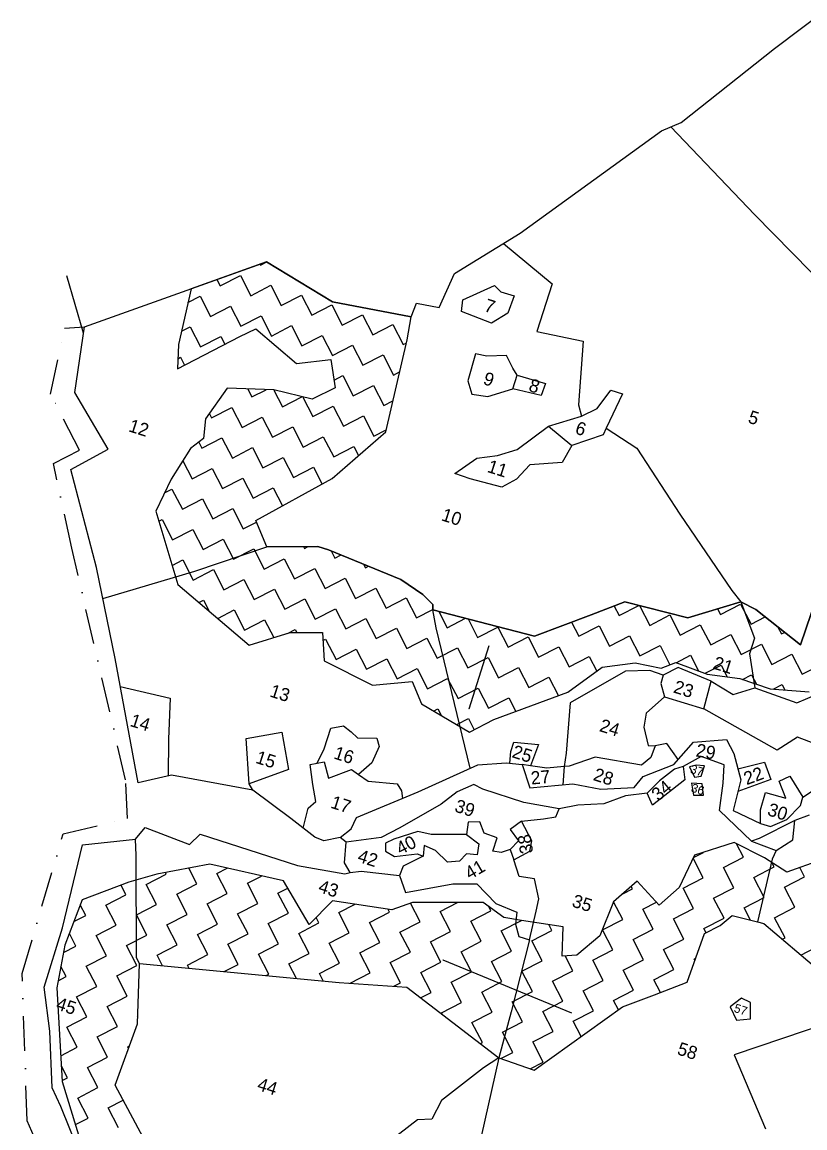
# Model space of a CAD drawing. Header units: metres. Extents: x 325249 to 329200, y 1813160 to 1816809.
# Drawn here: x 325399 to 326518, y 1814425 to 1816007 of the extents above; entities that cross this region are included whole.
import ezdxf
from ezdxf.enums import TextEntityAlignment as Align

# ---------------------------------------------------------------- set-up
doc = ezdxf.new("R2010")
doc.units = ezdxf.units.M
doc.linetypes.add('DASHDOT', pattern=[1, 0.5, -0.25, 0, -0.25])
doc.linetypes.add('DIVIDE', pattern=[31.75, 12.7, -6.35, 0, -6.35, 0, -6.35])
for name, color, linetype in [('OFF', 1, 'Continuous'), ('POLY_HATCH', 12, 'Continuous'), ('POLY_PARCEL', 6, 'Continuous'), ('POLY_WATER', 4, 'Continuous'), ('SYM_ARROW', 1, 'Continuous'), ('TEXT_PARCEL', 7, 'Continuous'), ('V_BOUND_LINE', 7, 'Continuous'), ('V_BOUND_STREAM_LINE', 7, 'DASHDOT'), ('V_DIVIDE_LINE', 7, 'DIVIDE')]:
    doc.layers.add(name, color=color, linetype=linetype)
doc.styles.add('TEXT_MAP', font='', dxfattribs={"height": 0.5})
doc.styles.get('TEXT_MAP').set_extended_font_data('Kruti Dev 050')

msp = doc.modelspace()

# ---------------------------------------------------------------- linework, layer by layer
at = {"layer": 'OFF'}
msp.add_line((325861.9, 1814834.1), (325853.6, 1814840.9), dxfattribs=at)
at = {"layer": 'POLY_HATCH'}
for p, q in [((325747.9, 1815664.2), (325640.1, 1815625.6)), ((325842.6, 1815606.7), (325747.9, 1815664.2)), ((325640.1, 1815625.6), (325622.2, 1815545.7)), ((325955.1, 1815585.3), (325842.6, 1815606.7)), ((325949, 1815552.4), (325955.1, 1815585.3)), ((325709.8, 1815557.4), (325732.7, 1815568.4)), ((325732.7, 1815568.4), (325790.9, 1815518.6)), ((325620.7, 1815510.8), (325709.8, 1815557.4)), ((325622.2, 1815545.7), (325620.7, 1815510.8)), ((325918.5, 1815420.9), (325949, 1815552.4)), ((325790.9, 1815518.6), (325840, 1815524.3)), ((325840, 1815524.3), (325846.3, 1815483.6)), ((325691.9, 1815483.1), (325660.7, 1815439.4)), ((325758.3, 1815480.7), (325691.9, 1815483.1)), ((325846.3, 1815483.6), (325813.2, 1815467.4)), ((325813.2, 1815467.4), (325758.3, 1815480.7)), ((325660.7, 1815439.4), (325658.1, 1815411.2)), ((325842, 1815353.9), (325918.5, 1815420.9)), ((325658.1, 1815411.2), (325639.5, 1815396.8)), ((325639.5, 1815396.8), (325611.5, 1815353.1)), ((325611.5, 1815353.1), (325589.9, 1815307.6)), ((325733, 1815293.9), (325842, 1815353.9)), ((325589.9, 1815307.6), (325621.1, 1815202.4)), ((325748.4, 1815256.3), (325733, 1815293.9)), ((325821.5, 1815257.1), (325748.4, 1815256.3)), ((325836.8, 1815252.2), (325821.5, 1815257.1)), ((325940.3, 1815209.5), (325836.8, 1815252.2)), ((325621.1, 1815202.4), (325723.5, 1815115.9)), ((325971.4, 1815188), (325940.3, 1815209.5)), ((326541.7, 1815204.4), (326511.6, 1815116.1)), ((325985.9, 1815173.8), (325971.4, 1815188)), ((325985.9, 1815166.2), (325985.9, 1815173.8)), ((326131.2, 1815128.7), (325985.9, 1815166.2)), ((326260.6, 1815177.6), (326212.5, 1815159.1)), ((326350.4, 1815154.8), (326260.6, 1815177.6)), ((326426.3, 1815177.9), (326350.4, 1815154.8)), ((326447.7, 1815166.9), (326426.3, 1815177.9)), ((326511.6, 1815116.1), (326447.7, 1815166.9)), ((326212.5, 1815159.1), (326131.2, 1815128.7)), ((325723.5, 1815115.9), (325781.9, 1815133.7)), ((325781.9, 1815133.7), (325828.2, 1815133.9)), ((325828.2, 1815133.9), (325830.3, 1815093.5)), ((325830.3, 1815093.5), (325899.6, 1815058.4)), ((326228.2, 1815084.1), (326275.4, 1815090.5)), ((326275.4, 1815090.5), (326312.3, 1815082.7)), ((326312.3, 1815082.7), (326333.3, 1815091)), ((326333.3, 1815091), (326378.4, 1815074.4)), ((326179.1, 1815048.3), (326228.2, 1815084.1)), ((326378.4, 1815074.4), (326424.8, 1815068.1)), ((325899.6, 1815058.4), (325956.2, 1815063.9)), ((325956.2, 1815063.9), (325969.6, 1815031.7)), ((326424.8, 1815068.1), (326468.4, 1815053.1)), ((326073.1, 1815009.3), (326179.1, 1815048.3)), ((326468.4, 1815053.1), (326524.1, 1815049.2)), ((325969.6, 1815031.7), (326038.3, 1814991.4)), ((326038.3, 1814991.4), (326073.1, 1815009.3)), ((326416.8, 1814833.6), (326360.3, 1814815.3)), ((326460.3, 1814811.5), (326416.8, 1814833.6)), ((325666.8, 1814802.3), (325591.4, 1814788)), ((325772.5, 1814778.5), (325666.8, 1814802.3)), ((326360.3, 1814815.3), (326338, 1814769.1)), ((326492.2, 1814791.2), (326460.3, 1814811.5)), ((326540.2, 1814808.2), (326492.2, 1814791.2)), ((325591.4, 1814788), (325551.3, 1814776.6)), ((325551.3, 1814776.6), (325484.6, 1814751.5)), ((325809.2, 1814716.2), (325772.5, 1814778.5)), ((326278.2, 1814778.2), (326244.5, 1814748.6)), ((326309.7, 1814743.8), (326278.2, 1814778.2)), ((326338, 1814769.1), (326309.7, 1814743.8)), ((325484.6, 1814751.5), (325459.7, 1814686.7)), ((325842.3, 1814750.1), (325809.2, 1814716.2)), ((325927.1, 1814737), (325842.3, 1814750.1)), ((325956.8, 1814747.7), (325927.1, 1814737)), ((326058, 1814747.7), (325956.8, 1814747.7)), ((326087.5, 1814726.1), (326058, 1814747.7)), ((326244.5, 1814748.6), (326224.9, 1814700.2)), ((326112.5, 1814722.1), (326087.5, 1814726.1)), ((326396.8, 1814714.9), (326414.1, 1814728.9)), ((326414.1, 1814728.9), (326450, 1814720.1)), ((326172.4, 1814713), (326112.5, 1814722.1)), ((326171, 1814671), (326172.4, 1814713)), ((326374.4, 1814703.3), (326396.8, 1814714.9)), ((326450, 1814720.1), (326459.1, 1814717.9)), ((326459.1, 1814717.9), (326562.7, 1814629.4)), ((326224.9, 1814700.2), (326191.7, 1814672.5)), ((326349.6, 1814633.9), (326374.4, 1814703.3)), ((325459.7, 1814686.7), (325448.3, 1814625.6)), ((325563.8, 1814574.2), (325566.5, 1814660.3)), ((325566.5, 1814660.3), (325851.9, 1814633.3)), ((326191.7, 1814672.5), (326171, 1814671)), ((325851.9, 1814633.3), (325948.5, 1814626.6)), ((326302.9, 1814615.7), (326349.6, 1814633.9)), ((325448.3, 1814625.6), (325456, 1814491.8)), ((325948.5, 1814626.6), (326080.2, 1814525.4)), ((326257, 1814598.3), (326302.9, 1814615.7)), ((326131, 1814507.7), (326257, 1814598.3)), ((325531.8, 1814486.5), (325563.8, 1814574.2)), ((326080.2, 1814525.4), (326131, 1814507.7)), ((325456, 1814491.8), (325482.6, 1814404.4)), ((325571.6, 1814411.6), (325531.8, 1814486.5))]:
    msp.add_line(p, q, dxfattribs=at)
at = {"layer": 'POLY_HATCH', "linetype": 'Continuous'}
for p, q in [((325738.6, 1815660.9), (325739.5, 1815659.2)), ((325739.5, 1815659.2), (325748.6, 1815663.8)), ((325681.9, 1815629.5), (325710.7, 1815644.3)), ((325710.7, 1815644.3), (325725.5, 1815615.5)), ((325677.1, 1815638.8), (325681.9, 1815629.5)), ((325725.5, 1815615.5), (325754.3, 1815630.4)), ((325754.3, 1815630.4), (325769.1, 1815601.6)), ((325635.7, 1815605.8), (325653.1, 1815614.7)), ((325653.1, 1815614.7), (325667.9, 1815585.9)), ((325769.1, 1815601.6), (325797.9, 1815616.4)), ((325797.9, 1815616.4), (325812.8, 1815587.6)), ((325667.9, 1815585.9), (325696.7, 1815600.7)), ((325696.7, 1815600.7), (325711.5, 1815571.9)), ((325812.8, 1815587.6), (325841.6, 1815602.4)), ((325841.6, 1815602.4), (325856.4, 1815573.6)), ((325711.5, 1815571.9), (325740.3, 1815586.7)), ((325740.3, 1815586.7), (325755.2, 1815557.9)), ((325856.4, 1815573.6), (325885.2, 1815588.4)), ((325885.2, 1815588.4), (325900, 1815559.6)), ((325626.5, 1815564.6), (325639.1, 1815571.1)), ((325639.1, 1815571.1), (325653.9, 1815542.3)), ((325755.2, 1815557.9), (325784, 1815572.8)), ((325784, 1815572.8), (325798.8, 1815544)), ((325900, 1815559.6), (325928.8, 1815574.5)), ((325928.8, 1815574.5), (325943.6, 1815545.6)), ((325653.9, 1815542.3), (325682.7, 1815557.1)), ((325682.7, 1815557.1), (325688.3, 1815546.2)), ((325798.8, 1815544), (325827.6, 1815558.8)), ((325827.6, 1815558.8), (325842.4, 1815530)), ((325943.6, 1815545.6), (325947.9, 1815547.9)), ((325842.4, 1815530), (325871.2, 1815544.8)), ((325871.2, 1815544.8), (325886, 1815516)), ((325886, 1815516), (325914.8, 1815530.8)), ((325914.8, 1815530.8), (325929.7, 1815502)), ((325621.3, 1815525.5), (325625.1, 1815527.5)), ((325625.1, 1815527.5), (325630.9, 1815516.2)), ((325844.6, 1815494.7), (325857.2, 1815501.2)), ((325857.2, 1815501.2), (325872.1, 1815472.4)), ((325929.7, 1815502), (325938.3, 1815506.5)), ((325872.1, 1815472.4), (325900.9, 1815487.2)), ((325900.9, 1815487.2), (325915.7, 1815458.4)), ((325721.4, 1815482), (325727.2, 1815470.7)), ((325727.2, 1815470.7), (325747.4, 1815481.1)), ((325758.5, 1815480.6), (325770.8, 1815456.7)), ((325770.8, 1815456.7), (325798.5, 1815470.9)), ((325800.1, 1815470.5), (325814.5, 1815442.7)), ((325669.6, 1815441), (325698.4, 1815455.9)), ((325698.4, 1815455.9), (325713.2, 1815427.1)), ((325814.5, 1815442.7), (325843.3, 1815457.6)), ((325843.3, 1815457.6), (325858.1, 1815428.8)), ((325915.7, 1815458.4), (325928.7, 1815465.1)), ((325666.3, 1815447.4), (325669.6, 1815441)), ((325713.2, 1815427.1), (325742, 1815441.9)), ((325742, 1815441.9), (325756.8, 1815413.1)), ((325858.1, 1815428.8), (325886.9, 1815443.6)), ((325886.9, 1815443.6), (325901.7, 1815414.8)), ((325756.8, 1815413.1), (325785.6, 1815427.9)), ((325785.6, 1815427.9), (325800.5, 1815399.1)), ((325901.7, 1815414.8), (325919.1, 1815423.7)), ((325651.2, 1815405.9), (325655.6, 1815397.4)), ((325655.6, 1815397.4), (325684.4, 1815412.2)), ((325684.4, 1815412.2), (325699.2, 1815383.4)), ((325800.5, 1815399.1), (325829.3, 1815413.9)), ((325829.3, 1815413.9), (325844.1, 1815385.1)), ((325699.2, 1815383.4), (325728, 1815398.3)), ((325728, 1815398.3), (325742.9, 1815369.5)), ((325844.1, 1815385.1), (325872.9, 1815399.9)), ((325872.9, 1815399.9), (325879.6, 1815386.9)), ((325628.4, 1815379.5), (325641.6, 1815353.8)), ((325742.9, 1815369.5), (325771.7, 1815384.3)), ((325771.7, 1815384.3), (325786.5, 1815355.5)), ((325641.6, 1815353.8), (325670.4, 1815368.6)), ((325670.4, 1815368.6), (325685.3, 1815339.8)), ((325786.5, 1815355.5), (325815.3, 1815370.3)), ((325815.3, 1815370.3), (325827.8, 1815346.1)), ((325685.3, 1815339.8), (325714.1, 1815354.6)), ((325714.1, 1815354.6), (325728.9, 1815325.8)), ((325728.9, 1815325.8), (325757.7, 1815340.7)), ((325757.7, 1815340.7), (325771, 1815314.8)), ((325602.2, 1815333.5), (325612.8, 1815339)), ((325612.8, 1815339), (325627.7, 1815310.2)), ((325627.7, 1815310.2), (325656.5, 1815325)), ((325656.5, 1815325), (325671.3, 1815296.2)), ((325671.3, 1815296.2), (325700.1, 1815311)), ((325700.1, 1815311), (325714.9, 1815282.2)), ((325594.3, 1815293), (325598.9, 1815295.3)), ((325598.9, 1815295.3), (325613.7, 1815266.5)), ((325613.7, 1815266.5), (325642.5, 1815281.4)), ((325642.5, 1815281.4), (325657.3, 1815252.6)), ((325714.9, 1815282.2), (325733.8, 1815291.9)), ((325657.3, 1815252.6), (325686.1, 1815267.4)), ((325686.1, 1815267.4), (325700.9, 1815238.6)), ((325700.9, 1815238.6), (325729.7, 1815253.4)), ((325729.7, 1815253.4), (325744.6, 1815224.6)), ((325800.8, 1815256.9), (325802.2, 1815254.2)), ((325802.2, 1815254.2), (325807.4, 1815256.9)), ((325840.4, 1815250.7), (325845.8, 1815240.3)), ((325613, 1815229.8), (325628.5, 1815237.7)), ((325628.5, 1815237.7), (325643.3, 1815208.9)), ((325744.6, 1815224.6), (325773.4, 1815239.4)), ((325773.4, 1815239.4), (325788.2, 1815210.6)), ((325845.8, 1815240.3), (325854.6, 1815244.8)), ((325886.7, 1815231.6), (325889.4, 1815226.3)), ((325643.3, 1815208.9), (325672.1, 1815223.8)), ((325672.1, 1815223.8), (325686.9, 1815195)), ((325788.2, 1815210.6), (325817, 1815225.4)), ((325817, 1815225.4), (325831.8, 1815196.6)), ((325889.4, 1815226.3), (325894, 1815228.6)), ((325686.9, 1815195), (325715.7, 1815209.8)), ((325715.7, 1815209.8), (325730.6, 1815181)), ((325831.8, 1815196.6), (325860.6, 1815211.5)), ((325860.6, 1815211.5), (325875.4, 1815182.7)), ((325875.4, 1815182.7), (325904.2, 1815197.5)), ((325904.2, 1815197.5), (325919.1, 1815168.7)), ((325932.9, 1815212.6), (325933, 1815212.3)), ((325933, 1815212.3), (325933.3, 1815212.4)), ((325730.6, 1815181), (325759.4, 1815195.8)), ((325759.4, 1815195.8), (325774.2, 1815167)), ((325774.2, 1815167), (325803, 1815181.8)), ((325803, 1815181.8), (325817.8, 1815153)), ((325919.1, 1815168.7), (325947.9, 1815183.5)), ((325947.9, 1815183.5), (325962.7, 1815154.7)), ((325651.5, 1815176.7), (325658.1, 1815180.1)), ((325658.1, 1815180.1), (325666.3, 1815164.2)), ((325678.3, 1815154.1), (325701.8, 1815166.2)), ((325701.8, 1815166.2), (325716.6, 1815137.4)), ((325817.8, 1815153), (325846.6, 1815167.8)), ((325846.6, 1815167.8), (325861.4, 1815139)), ((325962.7, 1815154.7), (325985.9, 1815166.6)), ((326245.4, 1815171.7), (326252.4, 1815158.1)), ((326252.4, 1815158.1), (326280.5, 1815172.5)), ((326281.5, 1815172.3), (326296, 1815144.1)), ((326393.1, 1815167.8), (326397.3, 1815159.8)), ((326397.3, 1815159.8), (326426.1, 1815174.6)), ((326426.1, 1815174.6), (326440.9, 1815145.8)), ((325716.6, 1815137.4), (325745.4, 1815152.2)), ((325745.4, 1815152.2), (325758.6, 1815126.6)), ((325861.4, 1815139), (325890.3, 1815153.9)), ((325890.3, 1815153.9), (325905.1, 1815125.1)), ((325994.3, 1815164), (326006.3, 1815140.7)), ((326006.3, 1815140.7), (326032.5, 1815154.2)), ((326036.3, 1815153.2), (326049.9, 1815126.7)), ((326296, 1815144.1), (326324.8, 1815158.9)), ((326324.8, 1815158.9), (326339.6, 1815130.1)), ((326440.9, 1815145.8), (326461.1, 1815156.2)), ((325778.1, 1815132.6), (325789, 1815138.2)), ((325789, 1815138.2), (325791.3, 1815133.8)), ((325905.1, 1815125.1), (325933.9, 1815139.9)), ((325933.9, 1815139.9), (325948.7, 1815111.1)), ((326049.9, 1815126.7), (326078.7, 1815141.6)), ((326078.7, 1815141.6), (326093.6, 1815112.8)), ((326184.4, 1815148.6), (326194.8, 1815128.4)), ((326194.8, 1815128.4), (326223.6, 1815143.3)), ((326223.6, 1815143.3), (326238.4, 1815114.5)), ((326339.6, 1815130.1), (326368.4, 1815144.9)), ((326368.4, 1815144.9), (326383.3, 1815116.1)), ((326479.4, 1815141.7), (326484.5, 1815131.8)), ((325828.8, 1815122.2), (325832.6, 1815124.2)), ((325832.6, 1815124.2), (325847.5, 1815095.4)), ((325948.7, 1815111.1), (325977.5, 1815125.9)), ((325977.5, 1815125.9), (325992.3, 1815097.1)), ((326093.6, 1815112.8), (326122.4, 1815127.6)), ((326122.4, 1815127.6), (326137.2, 1815098.8)), ((326238.4, 1815114.5), (326267.2, 1815129.3)), ((326267.2, 1815129.3), (326282, 1815100.5)), ((326383.3, 1815116.1), (326412.1, 1815131)), ((326412.1, 1815131), (326426.9, 1815102.2)), ((326484.5, 1815131.8), (326489, 1815134.1)), ((325847.5, 1815095.4), (325876.3, 1815110.2)), ((325876.3, 1815110.2), (325891.1, 1815081.4)), ((325992.3, 1815097.1), (326021.1, 1815111.9)), ((326021.1, 1815111.9), (326036, 1815083.1)), ((326137.2, 1815098.8), (326166, 1815113.6)), ((326166, 1815113.6), (326180.8, 1815084.8)), ((326282, 1815100.5), (326310.8, 1815115.3)), ((326310.8, 1815115.3), (326325, 1815087.7)), ((326426.9, 1815102.2), (326455.7, 1815117)), ((326455.7, 1815117), (326470.5, 1815088.2)), ((326470.5, 1815088.2), (326499.3, 1815103)), ((326499.3, 1815103), (326514.1, 1815074.2)), ((325891.1, 1815081.4), (325919.9, 1815096.3)), ((325919.9, 1815096.3), (325934.7, 1815067.5)), ((326036, 1815083.1), (326064.8, 1815097.9)), ((326064.8, 1815097.9), (326079.6, 1815069.1)), ((326180.8, 1815084.8), (326209.6, 1815099.6)), ((326209.6, 1815099.6), (326220.5, 1815078.5)), ((326333.9, 1815090.7), (326354.5, 1815101.3)), ((326354.5, 1815101.3), (326366, 1815079)), ((326375.2, 1815075.6), (326398.1, 1815087.3)), ((326398.1, 1815087.3), (326406.7, 1815070.5)), ((326514.1, 1815074.2), (326543, 1815089)), ((325934.7, 1815067.5), (325963.5, 1815082.3)), ((325963.5, 1815082.3), (325978.3, 1815053.5)), ((326079.6, 1815069.1), (326108.4, 1815084)), ((326108.4, 1815084), (326123.2, 1815055.2)), ((326428.8, 1815066.7), (326441.7, 1815073.4)), ((326441.7, 1815073.4), (326448.7, 1815059.9)), ((325978.3, 1815053.5), (326007.1, 1815068.3)), ((326007.1, 1815068.3), (326022, 1815039.5)), ((326123.2, 1815055.2), (326152, 1815070)), ((326152, 1815070), (326165.7, 1815043.4)), ((326472.5, 1815052.8), (326485.3, 1815059.4)), ((326485.3, 1815059.4), (326489.3, 1815051.6)), ((326022, 1815039.5), (326050.8, 1815054.3)), ((326050.8, 1815054.3), (326065.6, 1815025.5)), ((326065.6, 1815025.5), (326094.4, 1815040.3)), ((326094.4, 1815040.3), (326104.5, 1815020.8)), ((325987, 1815021.5), (325993.2, 1815024.7)), ((325993.2, 1815024.7), (325998.2, 1815014.9)), ((326020.1, 1815002.1), (326036.8, 1815010.7)), ((326036.8, 1815010.7), (326045, 1814994.8)), ((326358.8, 1814812.1), (326372.9, 1814819.3)), ((326430.3, 1814812.4), (326420.3, 1814831.8)), ((326372.7, 1814782.8), (326358.2, 1814810.9)), ((326401.5, 1814797.6), (326430.3, 1814812.4)), ((326473.9, 1814798.5), (326470.5, 1814805)), ((325576, 1814773.5), (325604.8, 1814788.3)), ((325604.8, 1814788.3), (325603.7, 1814790.4)), ((325648.4, 1814774.4), (325636.9, 1814796.6)), ((325677.2, 1814789.2), (325691.7, 1814796.7)), ((325692, 1814760.4), (325677.2, 1814789.2)), ((326416.3, 1814768.8), (326401.5, 1814797.6)), ((326445.1, 1814783.6), (326473.9, 1814798.5)), ((326517.5, 1814784.5), (326510.7, 1814797.7)), ((325547.1, 1814758.7), (325540.1, 1814772.4)), ((325590.8, 1814744.7), (325576, 1814773.5)), ((325619.6, 1814759.5), (325648.4, 1814774.4)), ((325720.8, 1814775.2), (325741, 1814785.6)), ((325735.6, 1814746.4), (325720.8, 1814775.2)), ((326271.4, 1814767.1), (326269.6, 1814770.6)), ((326343.9, 1814768), (326372.7, 1814782.8)), ((326459.9, 1814754.8), (326445.1, 1814783.6)), ((326488.7, 1814769.7), (326517.5, 1814784.5)), ((325518.3, 1814743.9), (325547.1, 1814758.7)), ((325634.4, 1814730.7), (325619.6, 1814759.5)), ((325663.2, 1814745.6), (325692, 1814760.4)), ((325764.4, 1814761.2), (325778.4, 1814768.4)), ((325779.3, 1814732.4), (325764.4, 1814761.2)), ((326257.4, 1814759.9), (326271.4, 1814767.1)), ((326358.7, 1814739.2), (326343.9, 1814768)), ((326387.5, 1814754), (326416.3, 1814768.8)), ((326431.1, 1814740), (326459.9, 1814754.8)), ((326503.5, 1814740.9), (326488.7, 1814769.7)), ((325489.5, 1814729.1), (325481.8, 1814744.2)), ((325533.2, 1814715.1), (325518.3, 1814743.9)), ((325562, 1814729.9), (325590.8, 1814744.7)), ((325678, 1814716.8), (325663.2, 1814745.6)), ((325706.8, 1814731.6), (325735.6, 1814746.4)), ((325851.7, 1814733.3), (325874.7, 1814745.1)), ((325967.7, 1814720.1), (325954.1, 1814746.7)), ((325996.5, 1814735), (326021.3, 1814747.7)), ((326069, 1814735.8), (326065.8, 1814742)), ((326257.5, 1814723.5), (326244.5, 1814748.6)), ((326286.3, 1814738.3), (326305.6, 1814748.3)), ((326329.9, 1814724.3), (326358.7, 1814739.2)), ((326402.3, 1814725.2), (326387.5, 1814754)), ((326440.1, 1814722.5), (326431.1, 1814740)), ((326474.7, 1814726), (326503.5, 1814740.9)), ((325472.6, 1814720.4), (325489.5, 1814729.1)), ((325576.8, 1814701.1), (325562, 1814729.9)), ((325605.6, 1814715.9), (325634.4, 1814730.7)), ((325721.7, 1814702.8), (325706.8, 1814731.6)), ((325750.5, 1814717.6), (325779.3, 1814732.4)), ((325822.9, 1814718.4), (325818.9, 1814726.2)), ((325866.5, 1814704.5), (325851.7, 1814733.3)), ((325895.3, 1814719.3), (325924.1, 1814734.1)), ((325924.1, 1814734.1), (325922.2, 1814737.8)), ((326011.4, 1814706.2), (325996.5, 1814735)), ((326040.2, 1814721), (326069, 1814735.8)), ((326228.7, 1814708.7), (326257.5, 1814723.5)), ((326301.1, 1814709.5), (326286.3, 1814738.3)), ((326344.7, 1814695.5), (326329.9, 1814724.3)), ((326373.5, 1814710.4), (326402.3, 1814725.2)), ((326489.6, 1814697.2), (326474.7, 1814726)), ((325504.4, 1814700.3), (325533.2, 1814715.1)), ((325620.4, 1814687.1), (325605.6, 1814715.9)), ((325649.2, 1814701.9), (325678, 1814716.8)), ((325765.3, 1814688.8), (325750.5, 1814717.6)), ((325794.1, 1814703.6), (325822.9, 1814718.4)), ((325910.1, 1814690.5), (325895.3, 1814719.3)), ((325938.9, 1814705.3), (325967.7, 1814720.1)), ((326055, 1814692.2), (326040.2, 1814721)), ((326083.8, 1814707), (326112.6, 1814721.8)), ((326112.6, 1814721.8), (326112.4, 1814722.1)), ((326127.4, 1814693), (326156.2, 1814707.8)), ((326156.2, 1814707.8), (326152, 1814716.1)), ((326243.5, 1814679.9), (326228.7, 1814708.7)), ((326272.3, 1814694.7), (326301.1, 1814709.5)), ((326376.6, 1814704.4), (326373.5, 1814710.4)), ((325475.6, 1814685.4), (325466.2, 1814703.6)), ((325519.2, 1814671.4), (325504.4, 1814700.3)), ((325548, 1814686.3), (325576.8, 1814701.1)), ((325664, 1814673.1), (325649.2, 1814701.9)), ((325692.8, 1814688), (325721.7, 1814702.8)), ((325808.9, 1814674.8), (325794.1, 1814703.6)), ((325837.7, 1814689.6), (325866.5, 1814704.5)), ((325953.8, 1814676.5), (325938.9, 1814705.3)), ((325982.6, 1814691.3), (326011.4, 1814706.2)), ((326026.2, 1814677.3), (326055, 1814692.2)), ((326098.6, 1814678.2), (326083.8, 1814707)), ((326142.2, 1814664.2), (326127.4, 1814693)), ((326287.1, 1814665.9), (326272.3, 1814694.7)), ((326315.9, 1814680.7), (326344.7, 1814695.5)), ((326485.6, 1814695.2), (326489.6, 1814697.2)), ((325457.8, 1814676.3), (325475.6, 1814685.4)), ((325562.8, 1814657.5), (325548, 1814686.3)), ((325591.6, 1814672.3), (325620.4, 1814687.1)), ((325707.7, 1814659.2), (325692.8, 1814688)), ((325736.5, 1814674), (325765.3, 1814688.8)), ((325852.5, 1814660.8), (325837.7, 1814689.6)), ((325881.3, 1814675.7), (325910.1, 1814690.5)), ((325896.2, 1814646.9), (325881.3, 1814675.7)), ((325925, 1814661.7), (325953.8, 1814676.5)), ((325997.4, 1814662.5), (325982.6, 1814691.3)), ((326041, 1814648.5), (326026.2, 1814677.3)), ((326069.8, 1814663.4), (326098.6, 1814678.2)), ((326171, 1814679), (326171.3, 1814679.2)), ((326171.3, 1814678.6), (326171, 1814679)), ((326214.7, 1814665.1), (326243.5, 1814679.9)), ((326330.7, 1814651.9), (326315.9, 1814680.7)), ((326512.2, 1814672.5), (326533.2, 1814683.3)), ((325490.4, 1814656.6), (325519.2, 1814671.4)), ((325599.4, 1814657.1), (325591.6, 1814672.3)), ((325635.2, 1814658.3), (325664, 1814673.1)), ((325751.3, 1814645.2), (325736.5, 1814674)), ((325780.1, 1814660), (325808.9, 1814674.8)), ((325790.9, 1814639.1), (325780.1, 1814660)), ((325823.7, 1814646), (325852.5, 1814660.8)), ((325939.8, 1814632.9), (325925, 1814661.7)), ((325968.6, 1814647.7), (325997.4, 1814662.5)), ((326084.6, 1814634.6), (326069.8, 1814663.4)), ((326113.4, 1814649.4), (326142.2, 1814664.2)), ((326185.9, 1814650.2), (326175, 1814671.3)), ((326229.5, 1814636.3), (326214.7, 1814665.1)), ((326258.3, 1814651.1), (326287.1, 1814665.9)), ((326359.5, 1814666.7), (326361.7, 1814667.9)), ((326360.6, 1814664.7), (326359.5, 1814666.7)), ((325461.6, 1814641.8), (325454.1, 1814656.4)), ((325505.2, 1814627.8), (325490.4, 1814656.6)), ((325534, 1814642.6), (325562.8, 1814657.5)), ((325637.7, 1814653.5), (325635.2, 1814658.3)), ((325687.6, 1814648.8), (325707.7, 1814659.2)), ((325747.4, 1814643.2), (325751.3, 1814645.2)), ((325829.2, 1814635.5), (325823.7, 1814646)), ((325867.7, 1814632.2), (325896.2, 1814646.9)), ((325983.4, 1814618.9), (325968.6, 1814647.7)), ((326012.2, 1814633.7), (326041, 1814648.5)), ((326128.3, 1814620.6), (326113.4, 1814649.4)), ((326157.1, 1814635.4), (326185.9, 1814650.2)), ((326273.1, 1814622.3), (326258.3, 1814651.1)), ((326301.9, 1814637.1), (326330.7, 1814651.9)), ((325450.2, 1814635.9), (325461.6, 1814641.8)), ((325548.8, 1814613.8), (325534, 1814642.6)), ((325930.1, 1814627.9), (325939.8, 1814632.9)), ((326027, 1814604.9), (326012.2, 1814633.7)), ((326055.8, 1814619.7), (326084.6, 1814634.6)), ((326171.9, 1814606.6), (326157.1, 1814635.4)), ((326200.7, 1814621.4), (326229.5, 1814636.3)), ((326311.3, 1814618.9), (326301.9, 1814637.1)), ((325476.4, 1814613), (325505.2, 1814627.8)), ((325491.2, 1814584.2), (325476.4, 1814613)), ((325520, 1814599), (325548.8, 1814613.8)), ((325968.5, 1814611.2), (325983.4, 1814618.9)), ((326070.7, 1814590.9), (326055.8, 1814619.7)), ((326099.5, 1814605.8), (326128.3, 1814620.6)), ((326215.5, 1814592.6), (326200.7, 1814621.4)), ((326244.3, 1814607.5), (326273.1, 1814622.3)), ((325534.9, 1814570.2), (325520, 1814599)), ((325998.2, 1814590.1), (326027, 1814604.9)), ((326114.3, 1814577), (326099.5, 1814605.8)), ((326143.1, 1814591.8), (326171.9, 1814606.6)), ((326251.2, 1814594.1), (326244.3, 1814607.5)), ((325462.4, 1814569.4), (325491.2, 1814584.2)), ((325563.7, 1814585), (325564.2, 1814585.3)), ((325564.1, 1814584.1), (325563.7, 1814585)), ((325999.7, 1814587.3), (325998.2, 1814590.1)), ((326041.9, 1814576.1), (326070.7, 1814590.9)), ((326157.9, 1814563), (326143.1, 1814591.8)), ((326186.7, 1814577.8), (326215.5, 1814592.6)), ((325477.3, 1814540.6), (325462.4, 1814569.4)), ((325506.1, 1814555.4), (325534.9, 1814570.2)), ((326056.7, 1814547.3), (326041.9, 1814576.1)), ((326085.5, 1814562.1), (326114.3, 1814577)), ((326198, 1814555.9), (326186.7, 1814577.8)), ((325520.9, 1814526.6), (325506.1, 1814555.4)), ((326100.3, 1814533.3), (326085.5, 1814562.1)), ((326129.1, 1814548.2), (326157.9, 1814563)), ((325453.9, 1814528.5), (325477.3, 1814540.6)), ((325549.7, 1814541.4), (325552.3, 1814542.8)), ((325550.9, 1814539), (325549.7, 1814541.4)), ((326053.7, 1814545.8), (326056.7, 1814547.3)), ((326083, 1814524.4), (326100.3, 1814533.3)), ((326143.9, 1814519.4), (326129.1, 1814548.2)), ((325492.1, 1814511.8), (325520.9, 1814526.6)), ((326125.2, 1814509.7), (326143.9, 1814519.4)), ((325463.3, 1814496.9), (325454.7, 1814513.6)), ((325506.9, 1814483), (325492.1, 1814511.8)), ((325455.9, 1814493.1), (325463.3, 1814496.9)), ((325535.7, 1814497.8), (325536, 1814497.9)), ((325535.8, 1814497.5), (325535.7, 1814497.8)), ((325478.1, 1814468.1), (325506.9, 1814483)), ((325492.9, 1814439.3), (325478.1, 1814468.1)), ((325521.7, 1814454.2), (325543.2, 1814465.2)), ((325536.5, 1814425.4), (325521.7, 1814454.2)), ((325474.8, 1814430), (325492.9, 1814439.3))]:
    msp.add_line(p, q, dxfattribs=at)
at = {"layer": 'POLY_PARCEL'}
for p, q in [((326326.3, 1815857), (326446.1, 1815731.6)), ((326446.1, 1815731.6), (326569.6, 1815605.5)), ((326086.9, 1815690.4), (326156.5, 1815632.3)), ((326028.9, 1815609.8), (326074.2, 1815630)), ((326074.2, 1815630), (326083.1, 1815620.9)), ((326156.5, 1815632.3), (326134.8, 1815564.2)), ((326026.8, 1815593.1), (326028.9, 1815609.8)), ((326083.1, 1815620.9), (326102, 1815615.6)), ((326102, 1815615.6), (326093.2, 1815590.8)), ((326069.6, 1815576.2), (326026.8, 1815593.1)), ((325949, 1815552.4), (325955.1, 1815585.3)), ((326093.2, 1815590.8), (326069.6, 1815576.2)), ((326134.8, 1815564.2), (326200.9, 1815550.6)), ((325918.5, 1815420.9), (325949, 1815552.4)), ((326200.9, 1815550.6), (326194.3, 1815459.7)), ((326046.8, 1815532.2), (326036, 1815493.8)), ((326063.2, 1815529.3), (326046.8, 1815532.2)), ((326091.1, 1815529.8), (326063.2, 1815529.3)), ((326100.3, 1815511.9), (326091.1, 1815529.8)), ((326100.2, 1815482.3), (326106.7, 1815501.9)), ((326106.7, 1815501.9), (326100.3, 1815511.9)), ((326106.7, 1815501.9), (326147, 1815489.8)), ((326036, 1815493.8), (326041.7, 1815474.6)), ((326064.4, 1815471.3), (326100.2, 1815482.3)), ((326100.2, 1815482.3), (326100.2, 1815482.3)), ((326140.8, 1815472.8), (326100.2, 1815482.3)), ((326147, 1815489.8), (326140.8, 1815472.8)), ((326041.7, 1815474.6), (326064.4, 1815471.3)), ((326221, 1815454.2), (326240.5, 1815480.4)), ((326256.9, 1815475.1), (326234, 1815426.2)), ((326240.5, 1815480.4), (326256.9, 1815475.1)), ((326194.3, 1815459.7), (326198.5, 1815443.3)), ((326198.5, 1815443.3), (326221, 1815454.2)), ((326151.3, 1815429.2), (326198.5, 1815443.3)), ((325842, 1815353.9), (325918.5, 1815420.9)), ((326106.5, 1815395.4), (326151.3, 1815429.2)), ((326151.3, 1815429.2), (326184.9, 1815401.1)), ((326234, 1815426.2), (326229.5, 1815416.8)), ((326234, 1815426.2), (326277.5, 1815397.7)), ((326229.5, 1815416.8), (326184.9, 1815401.1)), ((326078.5, 1815387), (326106.5, 1815395.4)), ((326184.9, 1815401.1), (326171, 1815377.1)), ((326277.5, 1815397.7), (326339, 1815303.2)), ((326017.4, 1815361.5), (326048.8, 1815383.1)), ((326048.8, 1815383.1), (326078.5, 1815387)), ((326124.8, 1815373.7), (326105.6, 1815353)), ((326171, 1815377.1), (326124.8, 1815373.7)), ((326039.4, 1815353.7), (326017.4, 1815361.5)), ((325733, 1815293.9), (325842, 1815353.9)), ((326084.5, 1815341.6), (326039.4, 1815353.7)), ((326105.6, 1815353), (326084.5, 1815341.6)), ((325748.4, 1815256.3), (325733, 1815293.9)), ((326339, 1815303.2), (326413.6, 1815193.8)), ((325645.5, 1815221.7), (325748.4, 1815256.3)), ((325748.4, 1815256.3), (325821.5, 1815257.1)), ((325821.5, 1815257.1), (325836.8, 1815252.2)), ((325836.8, 1815252.2), (325940.3, 1815209.5)), ((325513.9, 1815182.6), (325645.5, 1815221.7)), ((325940.3, 1815209.5), (325971.4, 1815188)), ((326511.6, 1815116.1), (326541.7, 1815204.4)), ((325971.4, 1815188), (325985.9, 1815173.8)), ((326413.6, 1815193.8), (326426.3, 1815177.9)), ((325985.9, 1815173.8), (325985.9, 1815166.2)), ((325990.7, 1815140.7), (325985.9, 1815166.2)), ((325985.9, 1815166.2), (326131.2, 1815128.7)), ((326212.5, 1815159.1), (326260.6, 1815177.6)), ((326260.6, 1815177.6), (326350.4, 1815154.8)), ((326350.4, 1815154.8), (326426.3, 1815177.9)), ((326426.3, 1815177.9), (326445.8, 1815125.7)), ((326426.3, 1815177.9), (326447.7, 1815166.9)), ((326447.7, 1815166.9), (326511.6, 1815116.1)), ((326131.2, 1815128.7), (326212.5, 1815159.1)), ((326039.5, 1814939.7), (325990.7, 1815140.7)), ((326445.8, 1815125.7), (326438.6, 1815103.2)), ((326438.6, 1815103.2), (326446.4, 1815054.8)), ((326261.3, 1815078.8), (326182.1, 1815033.1)), ((326296.2, 1815079.6), (326261.3, 1815078.8)), ((326315.1, 1815072.8), (326296.2, 1815079.6)), ((326315.1, 1815072.8), (326312.1, 1815061)), ((326336.8, 1815083.9), (326315.1, 1815072.8)), ((326383.9, 1815064.3), (326336.8, 1815083.9)), ((325539, 1815056.6), (325610.3, 1815040)), ((326312.1, 1815061), (326317.3, 1815042)), ((326373.5, 1815024.7), (326383.9, 1815064.3)), ((326383.9, 1815064.3), (326415.5, 1815045.2)), ((325610.3, 1815040), (325607.7, 1814981.1)), ((326317.3, 1815042), (326290.8, 1815018.5)), ((326317.3, 1815042), (326373.5, 1815024.7)), ((326415.5, 1815045.2), (326446.4, 1815054.8)), ((326446.4, 1815054.8), (326506.5, 1815033.3)), ((326506.5, 1815033.3), (326554.6, 1815054)), ((326182.1, 1815033.1), (326176.4, 1814961.2)), ((326478.1, 1814965.7), (326373.5, 1815024.7)), ((326290.8, 1815018.5), (326287.5, 1814998.4)), ((325830.6, 1814967.6), (325840, 1814997.1)), ((325840, 1814997.1), (325858.3, 1815000.6)), ((325858.3, 1815000.6), (325869.2, 1814992)), ((325869.2, 1814992), (325878.3, 1814983.1)), ((326287.5, 1814998.4), (326293.9, 1814972.1)), ((325607.7, 1814981.1), (325607.4, 1814928.6)), ((325719.1, 1814982.1), (325769.9, 1814991.4)), ((325723.5, 1814917.6), (325719.1, 1814982.1)), ((325769.9, 1814991.4), (325779.3, 1814938)), ((325878.3, 1814983.1), (325905.6, 1814982.9)), ((325905.6, 1814982.9), (325909.3, 1814970.6)), ((326097.6, 1814963.7), (326101.9, 1814977.2)), ((326101.9, 1814977.2), (326136.9, 1814973.8)), ((326507.4, 1814984.1), (326478.1, 1814965.7)), ((326557, 1814965.2), (326507.4, 1814984.1)), ((325820.4, 1814946.9), (325830.6, 1814967.6)), ((325909.3, 1814970.6), (325898.5, 1814947.6)), ((326096, 1814946.9), (326097.6, 1814963.7)), ((326136.9, 1814973.8), (326125.4, 1814943.2)), ((326176.4, 1814961.2), (326173.8, 1814942.2)), ((326293.9, 1814972.1), (326303.9, 1814972)), ((326303.9, 1814972), (326297.7, 1814955.1)), ((326320.6, 1814974.9), (326303.9, 1814972)), ((326336.8, 1814952.3), (326320.6, 1814974.9)), ((325810.6, 1814945.1), (325820.4, 1814946.9)), ((325814.2, 1814916.6), (325810.6, 1814945.1)), ((325820.4, 1814946.9), (325830.6, 1814948.9)), ((325830.6, 1814948.9), (325836.8, 1814925.6)), ((325898.5, 1814947.6), (325879.6, 1814931)), ((326125.4, 1814943.2), (326113.8, 1814945)), ((326218.1, 1814955.8), (326180.8, 1814942.9)), ((326284.5, 1814944.3), (326218.1, 1814955.8)), ((326297.7, 1814955.1), (326284.5, 1814944.3)), ((326422.1, 1814938.9), (326460.4, 1814948.2)), ((326460.4, 1814948.2), (326469.1, 1814923.6)), ((325779.3, 1814938), (325723.5, 1814917.6)), ((325836.8, 1814925.6), (325869.8, 1814938)), ((325869.8, 1814938), (325879.6, 1814931)), ((325879.6, 1814931), (325893.4, 1814921.1)), ((326148.9, 1814939.6), (326125.4, 1814943.2)), ((326173.8, 1814942.2), (326148.9, 1814939.6)), ((326173.8, 1814942.2), (326171.6, 1814916)), ((326180.8, 1814942.9), (326173.8, 1814942.2)), ((326344.1, 1814942.2), (326346.2, 1814923.1)), ((326362.7, 1814944.1), (326353, 1814941.9)), ((326353, 1814941.9), (326360.2, 1814926.8)), ((326374.5, 1814943.3), (326362.7, 1814944.1)), ((326369.7, 1814928.3), (326374.5, 1814943.3)), ((325723.5, 1814917.6), (325723.5, 1814917.6)), ((325728.6, 1814908.2), (325723.5, 1814917.6)), ((325818.4, 1814892.2), (325814.2, 1814916.6)), ((325893.4, 1814921.1), (325934.9, 1814917.2)), ((325934.9, 1814917.2), (325941.2, 1814907.5)), ((326346.2, 1814923.1), (326299.9, 1814886.7)), ((326355.8, 1814918.2), (326358.9, 1814901.2)), ((326371, 1814917.6), (326355.8, 1814918.2)), ((326360.2, 1814926.8), (326369.7, 1814928.3)), ((326373, 1814901), (326371, 1814917.6)), ((326469.1, 1814923.6), (326422.1, 1814906.3)), ((326481.1, 1814921.2), (326496.3, 1814928.4)), ((326490.7, 1814897.1), (326481.1, 1814921.2)), ((326496.3, 1814928.4), (326514.9, 1814898.5)), ((325941.2, 1814907.5), (325942.3, 1814896.4)), ((326299.9, 1814886.7), (326292.3, 1814904.1)), ((326358.9, 1814901.2), (326373, 1814901)), ((326454.4, 1814880.1), (326461.6, 1814904.9)), ((326461.6, 1814904.9), (326490.7, 1814897.1)), ((325800.6, 1814853.9), (325807.7, 1814882.8)), ((325807.7, 1814882.8), (325818.4, 1814892.2)), ((326161.9, 1814870.1), (326166.4, 1814881.9)), ((326112.7, 1814864), (326144, 1814867.6)), ((326144, 1814867.6), (326161.9, 1814870.1)), ((326454.7, 1814860.8), (326454.4, 1814880.1)), ((326036.3, 1814862.5), (326034, 1814844.8)), ((326053, 1814863.3), (326036.3, 1814862.5)), ((326059.4, 1814846.9), (326053, 1814863.3)), ((326112.7, 1814864), (326096.6, 1814852.1)), ((326096.6, 1814852.1), (326108.5, 1814835.9)), ((326127.7, 1814835.9), (326112.7, 1814864)), ((326500.8, 1814837.4), (326503.4, 1814864.9)), ((325561.7, 1814814.9), (325560.8, 1814838.5)), ((325930, 1814838.4), (325918, 1814832.7)), ((325964.3, 1814849.3), (325930, 1814838.4)), ((325983.5, 1814845.2), (325964.3, 1814849.3)), ((326034, 1814844.8), (325983.5, 1814845.2)), ((326034, 1814844.8), (326051.7, 1814831.6)), ((326077.8, 1814840.3), (326059.4, 1814846.9)), ((326071.6, 1814821.1), (326077.8, 1814840.3)), ((326108.5, 1814835.9), (326096.3, 1814823.4)), ((326124.4, 1814821.3), (326127.7, 1814835.9)), ((326441.4, 1814835.2), (326476.9, 1814822.3)), ((326476.9, 1814822.3), (326500.8, 1814837.4)), ((325918, 1814832.7), (325918.3, 1814821)), ((325918.3, 1814821), (325931, 1814813.5)), ((325973.6, 1814829.2), (325972.2, 1814814)), ((325989.8, 1814822), (325973.6, 1814829.2)), ((326007.1, 1814805.5), (325989.8, 1814822)), ((326051.7, 1814831.6), (326049.4, 1814815.9)), ((326083.4, 1814819.4), (326071.6, 1814821.1)), ((326096.3, 1814823.4), (326083.4, 1814819.4)), ((326096.3, 1814823.4), (326101.9, 1814808.7)), ((326101.9, 1814808.7), (326124.4, 1814821.3)), ((326476.9, 1814822.3), (326471.3, 1814809.5)), ((325562.2, 1814668.6), (325561.7, 1814814.9)), ((325931, 1814813.5), (325963.7, 1814817.4)), ((325972.2, 1814814), (325943.7, 1814799.9)), ((325963.7, 1814817.4), (325972.2, 1814814)), ((326024, 1814807), (326007.1, 1814805.5)), ((326034.2, 1814817.4), (326024, 1814807)), ((326049.4, 1814815.9), (326034.2, 1814817.4)), ((326109.4, 1814785.1), (326101.9, 1814808.7)), ((326471.3, 1814809.5), (326450, 1814720.1)), ((325867.8, 1814790.4), (325883.3, 1814792.7)), ((325883.3, 1814792.7), (325938.2, 1814786.1)), ((325943.7, 1814799.9), (325938.2, 1814786.1)), ((325938.2, 1814786.1), (325946.7, 1814762.2)), ((325946.7, 1814762.2), (326014.5, 1814774.5)), ((326014.5, 1814774.5), (326048.6, 1814774.6)), ((326048.6, 1814774.6), (326076.1, 1814746.2)), ((326131.4, 1814781.4), (326109.4, 1814785.1)), ((326137.4, 1814752.9), (326131.4, 1814781.4)), ((326076.1, 1814746.2), (326106.2, 1814734)), ((326133.8, 1814735.5), (326137.4, 1814752.9)), ((326106.2, 1814734), (326104.1, 1814716.8)), ((326124.1, 1814694.2), (326133.8, 1814735.5)), ((326396.8, 1814714.9), (326414.1, 1814728.9)), ((326414.1, 1814728.9), (326450, 1814720.1)), ((326104.1, 1814716.8), (326108.7, 1814699.2)), ((326374.4, 1814703.3), (326396.8, 1814714.9)), ((326450, 1814720.1), (326459.1, 1814717.9)), ((326459.1, 1814717.9), (326562.7, 1814629.4)), ((326124.1, 1814694.2), (326097.9, 1814591.2)), ((326108.7, 1814699.2), (326124.1, 1814694.2)), ((326349.6, 1814633.9), (326374.4, 1814703.3)), ((325566.5, 1814660.3), (325562.2, 1814668.6)), ((325563.8, 1814574.2), (325566.5, 1814660.3)), ((325566.5, 1814660.3), (325851.9, 1814633.3)), ((325851.9, 1814633.3), (325948.5, 1814626.6)), ((326302.9, 1814615.7), (326349.6, 1814633.9)), ((325948.5, 1814626.6), (326080.2, 1814525.4)), ((326257, 1814598.3), (326302.9, 1814615.7)), ((326131, 1814507.7), (326257, 1814598.3)), ((326427.2, 1814610.8), (326411, 1814598.3)), ((326411, 1814598.3), (326420.1, 1814579.4)), ((326440, 1814604.6), (326427.2, 1814610.8)), ((326440, 1814581.1), (326440, 1814604.6)), ((326097.9, 1814591.2), (326080.2, 1814525.4)), ((326584.7, 1814586.6), (326416.7, 1814529.9)), ((326420.1, 1814579.4), (326440, 1814581.1)), ((325531.8, 1814486.5), (325563.8, 1814574.2)), ((326080.2, 1814525.4), (326037.5, 1814336.3)), ((326080.2, 1814525.4), (326058.6, 1814511.4)), ((326080.2, 1814525.4), (326131, 1814507.7)), ((326416.7, 1814529.9), (326461.4, 1814423.8)), ((326058.6, 1814511.4), (325998.5, 1814464.6)), ((325571.6, 1814411.6), (325531.8, 1814486.5)), ((325998.5, 1814464.6), (325984.5, 1814438)), ((325963.9, 1814436.8), (325888.5, 1814378.6)), ((325984.5, 1814438), (325963.9, 1814436.8))]:
    msp.add_line(p, q, dxfattribs=at)
at = {"layer": 'POLY_WATER'}
for p, q in [((325474.1, 1815477.1), (325487.7, 1815570.9)), ((325521.4, 1815396.1), (325474.1, 1815477.1)), ((325468.2, 1815367.1), (325521.4, 1815396.1)), ((325504.9, 1815226.7), (325468.2, 1815367.1)), ((325531.5, 1815096.9), (325504.9, 1815226.7)), ((325564.5, 1814918.9), (325531.5, 1815096.9)), ((326330.6, 1814945.2), (326358.8, 1814977.2)), ((326358.8, 1814977.2), (326406, 1814980.7)), ((326406, 1814980.7), (326416.2, 1814960.9)), ((326416.2, 1814960.9), (326426.4, 1814923.1)), ((325965.1, 1814905.8), (326050.3, 1814944.6)), ((326050.3, 1814944.6), (326090.9, 1814947.4)), ((326090.9, 1814947.4), (326113.8, 1814945)), ((326113.8, 1814945), (326124.8, 1814911.9)), ((326286.9, 1814928), (326330.6, 1814945.2)), ((326369.5, 1814956.4), (326344.1, 1814942.2)), ((326402.4, 1814944.4), (326369.5, 1814956.4)), ((326401.2, 1814918.2), (326402.4, 1814944.4)), ((325612.1, 1814929.8), (325564.5, 1814918.9)), ((325728.6, 1814908.2), (325612.1, 1814929.8)), ((326331.3, 1814938.4), (326310.1, 1814921.5)), ((326344.1, 1814942.2), (326331.3, 1814938.4)), ((326514.9, 1814898.5), (326565.9, 1814931.8)), ((326044.4, 1814916.7), (326020.9, 1814906)), ((326057.2, 1814909.7), (326044.4, 1814916.7)), ((326124.8, 1814911.9), (326186.3, 1814917.4)), ((326186.3, 1814917.4), (326226.3, 1814909.6)), ((326273.9, 1814912.3), (326286.9, 1814928)), ((326310.1, 1814921.5), (326292.3, 1814904.1)), ((326396, 1814879.5), (326401.2, 1814918.2)), ((326426.4, 1814923.1), (326415.2, 1814879.2)), ((325782.7, 1814867.8), (325728.6, 1814908.2)), ((325876.7, 1814869.3), (325965.1, 1814905.8)), ((326020.9, 1814906), (325997.9, 1814888.2)), ((326116, 1814890.9), (326057.2, 1814909.7)), ((326226.3, 1814909.6), (326273.9, 1814912.3)), ((326261.6, 1814900.3), (326230.5, 1814888.7)), ((326292.3, 1814904.1), (326261.6, 1814900.3)), ((326511.8, 1814886.5), (326514.9, 1814898.5)), ((325997.9, 1814888.2), (325938.9, 1814854.6)), ((326166.4, 1814881.9), (326116, 1814890.9)), ((326193.2, 1814887), (326166.4, 1814881.9)), ((326230.5, 1814888.7), (326193.2, 1814887)), ((326492.3, 1814866.2), (326511.8, 1814886.5)), ((325817.1, 1814841.1), (325782.7, 1814867.8)), ((325868.9, 1814853.3), (325876.7, 1814869.3)), ((326441.4, 1814835.2), (326396, 1814879.5)), ((326415.2, 1814879.2), (326454.7, 1814860.8)), ((326469, 1814856.4), (326492.3, 1814866.2)), ((326523.9, 1814872.7), (326503.4, 1814864.9)), ((325560.8, 1814838.5), (325574.4, 1814855.1)), ((325574.4, 1814855.1), (325637.8, 1814830.6)), ((325853.6, 1814840.9), (325868.9, 1814853.3)), ((325938.9, 1814854.6), (325912.2, 1814840.8)), ((326503.4, 1814864.9), (326452.8, 1814839.4)), ((326454.7, 1814860.8), (326469, 1814856.4)), ((325484.9, 1814830.4), (325560.8, 1814838.5)), ((325637.8, 1814830.6), (325653.1, 1814845.6)), ((325653.1, 1814845.6), (325792.6, 1814800.8)), ((325830.1, 1814835.9), (325817.1, 1814841.1)), ((325853.6, 1814840.9), (325830.1, 1814835.9)), ((325859.8, 1814804.4), (325861.9, 1814834.1)), ((325912.2, 1814840.8), (325861.9, 1814834.1)), ((326452.8, 1814839.4), (326441.4, 1814835.2)), ((325456.1, 1814711.4), (325484.9, 1814830.4)), ((325867.8, 1814790.4), (325859.8, 1814804.4)), ((325792.6, 1814800.8), (325859.9, 1814788.7)), ((325859.9, 1814788.7), (325867.8, 1814790.4)), ((325430, 1814626.7), (325456.1, 1814711.4)), ((325438, 1814563.5), (325430, 1814626.7)), ((325441.5, 1814482.8), (325438, 1814563.5)), ((325454, 1814456.1), (325441.5, 1814482.8)), ((325507, 1814324), (325454, 1814456.1))]:
    msp.add_line(p, q, dxfattribs=at)
at = {"layer": 'SYM_ARROW'}
for points in [[(326037.8, 1815024.9), (326066.7, 1815115.1)], [(326000.1, 1814665.9), (326184.3, 1814589.8)]]:
    msp.add_lwpolyline(points, dxfattribs=at)
for points in [[(326038.1, 1815024.9), (326037.3, 1815023.2), (326037.5, 1815025)], [(326000, 1814665.6), (325998.4, 1814666.6), (326000.2, 1814666.2)]]:
    msp.add_solid(points, dxfattribs=at)
at = {"layer": 'V_BOUND_LINE'}
for p, q in [((326474.3, 1815969.1), (326593.8, 1816059.3)), ((326340.9, 1815863.3), (326474.3, 1815969.1)), ((326313, 1815851.3), (326340.9, 1815863.3)), ((326110.6, 1815705), (326313, 1815851.3)), ((326016.8, 1815647.1), (326110.6, 1815705)), ((325487.7, 1815570.9), (325747.9, 1815664.2)), ((325747.9, 1815664.2), (325842.6, 1815606.7)), ((325995, 1815598.7), (326016.8, 1815647.1)), ((325842.6, 1815606.7), (325955.1, 1815585.3)), ((325955.1, 1815585.3), (325962.4, 1815604.9)), ((325962.4, 1815604.9), (325995, 1815598.7))]:
    msp.add_line(p, q, dxfattribs=at)
at = {"layer": 'V_BOUND_STREAM_LINE', "ltscale": 100}
for p, q in [((325439.1, 1815474.8), (325459, 1815569)), ((325459, 1815569), (325487.7, 1815570.9)), ((325480.5, 1815394.6), (325439.1, 1815474.8)), ((325443.4, 1815375.5), (325480.5, 1815394.6)), ((325469.5, 1815254.4), (325443.4, 1815375.5)), ((325546.5, 1814923), (325469.5, 1815254.4)), ((325549.5, 1814868), (325546.5, 1814923)), ((325457.3, 1814845.9), (325549.5, 1814868)), ((325398.6, 1814646.4), (325457.3, 1814845.9)), ((325405.8, 1814435.3), (325398.6, 1814646.4)), ((325540.9, 1814130.5), (325405.8, 1814435.3))]:
    msp.add_line(p, q, dxfattribs=at)
at = {"layer": 'V_DIVIDE_LINE', "ltscale": 10}
for q in [(325462.5, 1815644), (325486.3, 1815561.8)]:
    msp.add_line((325486.3, 1815561.8), q, dxfattribs=at)

# ---------------------------------------------------------------- texts
at = {"layer": 'TEXT_PARCEL', "style": 'TEXT_MAP'}
for s, height, rotation, p in [('7', 18.7, 342.232, (326067.6, 1815600.7)), ('9', 18.7, 342.232, (326066.1, 1815496.2)), ('8', 18.7, 342.232, (326131.2, 1815486.5)), ('5', 18.7, 342.232, (326444.8, 1815441)), ('12', 18.66, 342.232, (325565.7, 1815426.7)), ('6', 18.7, 342.232, (326197.6, 1815425.5)), ('11', 18.66, 342.232, (326078.6, 1815368.4)), ('10', 18.66, 342.232, (326013, 1815299.2)), ('21', 18.66, 342.232, (326401.4, 1815087.4)), ('13', 18.66, 342.232, (325767.5, 1815047.3)), ('23', 18.66, 342.232, (326344.7, 1815053.1)), ('14', 18.66, 342.232, (325567.7, 1815005.1)), ('24', 18.66, 342.232, (326239, 1814997.9)), ('15', 18.66, 342.232, (325747.3, 1814952.2)), ('16', 18.66, 342.232, (325859, 1814958.6)), ('25', 18.66, 342.232, (326113.9, 1814960.4)), ('29 ', 18.66, 350.3551, (326379.8, 1814963.1)), ('37', 12.44, 342.232, (326363.6, 1814936.5)), ('27', 18.66, 5.0478, (326139.8, 1814927)), ('28', 18.66, 342.232, (326230.2, 1814927.7)), ('22', 18.66, 20.3649, (326444.4, 1814929.1)), ('34', 18.66, 39.9338, (326313, 1814908)), ('36', 12.44, 342.232, (326364.9, 1814909.6)), ('17', 18.66, 342.232, (325854.7, 1814888.1)), ('39', 18.66, 342.232, (326031.9, 1814882.8)), ('30', 18.66, 342.232, (326479.2, 1814877.6)), ('40', 18.66, 27.207, (325947.6, 1814829.9)), ('38', 18.66, 98.8171, (326118.2, 1814831.2)), ('42', 18.66, 342.232, (325893.1, 1814811.3)), ('41', 18.66, 30.5737, (326046, 1814794.9)), ('43', 18.66, 342.232, (325836.9, 1814767.7)), ('35', 18.66, 342.232, (326199.7, 1814746.9)), ('45', 18.66, 342.232, (325461.9, 1814599.7)), ('57', 12.44, 342.232, (326426.2, 1814594.5)), ('58', 18.66, 342.232, (326350.2, 1814535.5)), ('44', 18.66, 342.232, (325749.5, 1814484.7))]:
    msp.add_text(s, height=height, rotation=rotation, dxfattribs=at).set_placement(p, align=Align.MIDDLE)

doc.saveas('drawing.dxf')
